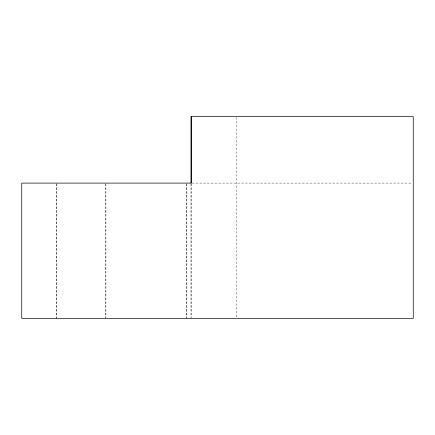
<?xml version="1.0" encoding="UTF-8"?>
<svg xmlns="http://www.w3.org/2000/svg" width="435" height="435" viewBox="0 0 435 435"><rect width="100%" height="100%" fill="white"/><g stroke="black" fill="none" stroke-linecap="round" stroke-linejoin="round"><path stroke-width="0.33" stroke-dasharray="2.17 1.63" d="M192.08 183.097L411.891 183.097M236.412 117.336L236.482 318.338M191.4 183.777L191.4 317.659M190.976 183.777L190.976 317.659M186.724 183.777L186.724 318.338M186.653 183.777L186.653 318.338M105.906 183.777L105.906 318.338M105.863 183.777L105.863 318.338M56.278 183.777L56.278 318.338M56.229 183.777L56.229 318.338"/><path stroke-width="0.65" d="M191.4 116.662L191.4 183.097L21.75 183.097L21.75 318.338L413.25 318.338L413.25 116.662L190.976 116.662L190.976 183.097"/></g></svg>
